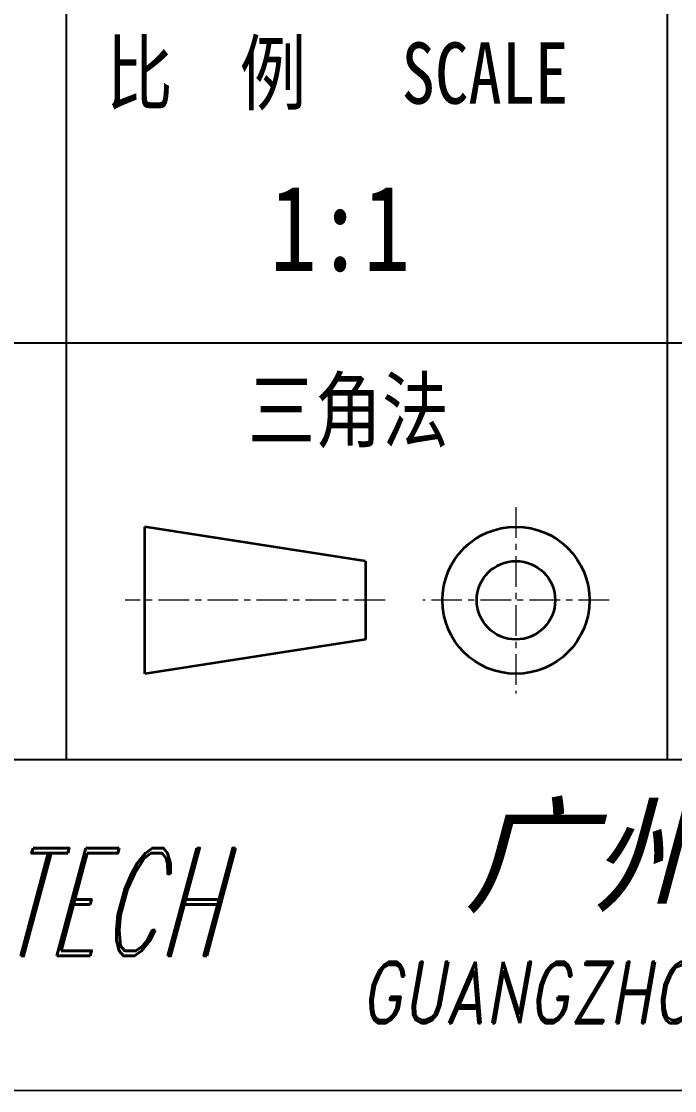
# Model space of a CAD drawing. Header units: millimetres. Extents: x -47800 to 104182, y -50696 to 46579.
# Drawn here: x -46846.2 to -46819.57, y 45954.62 to 45998.23 of the extents above; entities that cross this region are included whole.
import ezdxf
from ezdxf.enums import TextEntityAlignment as Align

# ---------------------------------------------------------------- set-up
doc = ezdxf.new("R2010")
doc.units = ezdxf.units.MM
doc.header["$LTSCALE"] = 0.5
doc.linetypes.add('AM_ISO08W050x2', pattern=[9, 6, -0.75, 1.5, -0.75])
doc.linetypes.add('CENTER', pattern=[2, 1.25, -0.25, 0.25, -0.25])
doc.layers.add('中心线', color=2, linetype='AM_ISO08W050x2', lineweight=18)
doc.layers.add('图框', color=7, linetype='Continuous', lineweight=18)
doc.layers.add('图\\M+19E79\\M+195B6\\M+18E9A', color=7, linetype='Continuous')
doc.layers.add('打印', color=7, linetype='Continuous', lineweight=15, plot=False)
doc.layers.add('打印-禁用', color=7, linetype='Continuous', lineweight=15, plot=False)
doc.styles.add('STYLE1', font='')
doc.styles.add('国标', font='simfang.ttf', dxfattribs={"width": 0.8})
doc.styles.add('标题\\M+18E9A', font='romand.shx', dxfattribs={"oblique": 10, "bigfont": 'bigfont.shx'})
doc.styles.get('STYLE1').set_extended_font_data('SimSun')

# ---------------------------------------------------------------- blocks, each defined once
blk = doc.blocks.new('GZDEH零件A4图框V01版')
at = {"layer": '中心线', "color": 1, "linetype": 'CENTER', "lineweight": 5, "ltscale": 2}
for p, q in [((108.328, 23.8), (108.328, 16.2)), ((103, 20), (92.4, 20)), ((112.128, 20), (104.528, 20))]:
    blk.add_line(p, q, dxfattribs=at)
at = {"layer": '图\\M+19E79\\M+195B6\\M+18E9A', "linetype": 'Continuous'}
for p, q in [((90, 13.5), (90, 79)), ((25, 13.5), (205, 13.5))]:
    blk.add_line(p, q, dxfattribs=at)
at = {"layer": '图\\M+19E79\\M+195B6\\M+18E9A', "color": 9}
for p, q in [((114.5, 79), (114.5, 13.5)), ((114.5, 58), (114.5, 13.5)), ((25, 30.5), (205, 30.5))]:
    blk.add_line(p, q, dxfattribs=at)
at = {"layer": '图框', "color": 2, "linetype": 'ByBlock', "lineweight": 35}
for p, q in [((102.2, 21.6), (93.2, 22.999)), ((93.2, 17.001), (93.2, 22.999)), ((102.2, 21.6), (102.2, 18.4)), ((102.2, 18.4), (93.2, 17.001))]:
    blk.add_line(p, q, dxfattribs=at)
for radius in [3, 1.6]:
    blk.add_circle((108.328, 20), radius, dxfattribs=at)
at = {"layer": '打印-禁用', "linetype": 'Continuous'}
blk.add_line((0, 0), (210, 0), dxfattribs=at)
at = {"layer": '图\\M+19E79\\M+195B6\\M+18E9A', "color": 9, "style": '国标', "width": 0.8}
for s, p in [('比  例\u3000', (91.61, 40.251)), ('SCALE', (103.665, 40.251)), ('三角法', (97.407, 26.501))]:
    blk.add_text(s, height=2.5, dxfattribs=at).set_placement(p)
at = {"layer": '图\\M+19E79\\M+195B6\\M+18E9A', "color": 7, "lineweight": -3, "style": 'STYLE1', "oblique": 15}
blk.add_text('广州德恒汽车装备科技有限公司', height=3.8, dxfattribs=at).set_placement((106.211, 7.684))
at = {"layer": '图\\M+19E79\\M+195B6\\M+18E9A', "color": 7, "style": '标题\\M+18E9A'}
for s, height, oblique, width, p in [('DEH-TECH', 4.4, 15, 0.6, (86.78, 7.692)), ('GUANGZHOU DEHENG AUTOMOTIVE EQUIPMENT TECHNOLOGY CO.,LTD ', 2.5, 10, 0.75, (146.18, 3.623))]:
    blk.add_text(s, height=height, dxfattribs=dict(at, oblique=oblique, width=width)).set_placement(p, align=Align.MIDDLE)
blk = doc.blocks.new('DEH A4')
at = {"layer": '图框'}
blk.add_blockref('GZDEH零件A4图框V01版', (0, 0), dxfattribs=at)

msp = doc.modelspace()

# ---------------------------------------------------------------- linework, layer by layer
at = {"layer": '打印'}
msp.add_lwpolyline([(-46934.366, 46251.622), (-46724.366, 46251.622), (-46724.366, 45954.622), (-46934.366, 45954.622)], close=True, dxfattribs=at)

# ---------------------------------------------------------------- block references
at = {"layer": '图框'}
msp.add_blockref('DEH A4', (-46934.366, 45954.622), dxfattribs=at)

# ---------------------------------------------------------------- texts
at = {"layer": '图\\M+19E79\\M+195B6\\M+18E9A', "color": 3, "style": '国标', "width": 0.8}
msp.add_text('1:1', height=3.5, dxfattribs=at).set_placement((-46836.066, 45988.055))

doc.saveas('drawing.dxf')
